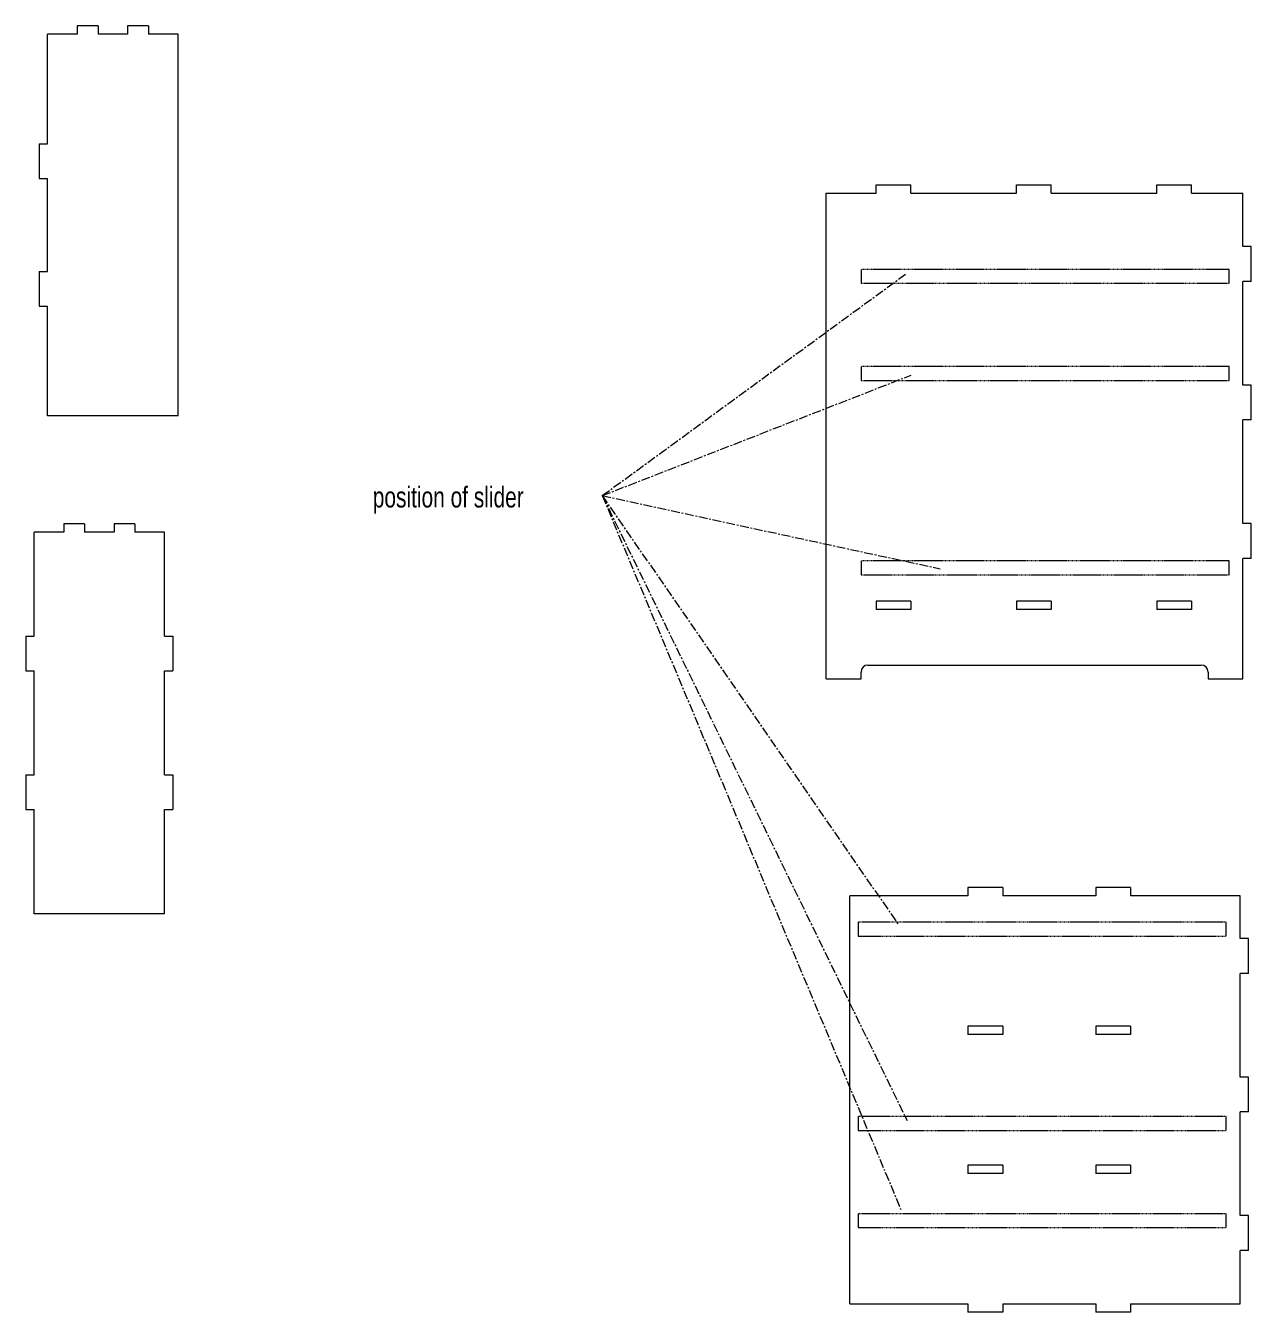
# Model space of a CAD drawing. Header units: millimetres. Extents: x -5350 to 9947, y -2228 to 2522.
# Drawn here: x 309 to 2074, y -1732 to 121 of the extents above; entities that cross this region are included whole.
import ezdxf

# ---------------------------------------------------------------- set-up
doc = ezdxf.new("R2010")
doc.units = ezdxf.units.MM
doc.linetypes.add('CENTERX2', pattern=[20.32, 12.7, -2.54, 2.54, -2.54])
doc.linetypes.add('HIDDEN', pattern=[1.905, 1.27, -0.635])
doc.styles.add('SLDTEXTSTYLE0', font='TXT', dxfattribs={"width": 0.75})

msp = doc.modelspace()

# ---------------------------------------------------------------- linework, layer by layer
at = {"color": 7, "linetype": 'Continuous', "lineweight": 15}
for p, q in [((383.186, 121.344), (383.186, 109.344)), ((413.186, 121.344), (383.186, 121.344)), ((413.186, 121.344), (413.186, 109.344)), ((455.853, 121.344), (455.853, 109.344)), ((485.853, 121.344), (455.853, 121.344)), ((485.853, 121.344), (485.853, 109.344)), ((340.52, -48.585), (340.52, 109.344)), ((383.186, 109.344), (340.52, 109.344)), ((455.853, 109.344), (413.186, 109.344)), ((528.52, 109.344), (485.853, 109.344)), ((528.52, -440.656), (528.52, 109.344)), ((328.52, -48.585), (328.52, -98.585)), ((328.52, -48.585), (340.52, -48.585)), ((328.52, -98.585), (340.52, -98.585)), ((340.52, -232.727), (340.52, -98.585)), ((1533.646, -119.763), (1533.646, -107.763)), ((1533.646, -107.763), (1583.646, -107.763)), ((1583.646, -119.763), (1583.646, -107.763)), ((1735.888, -119.763), (1735.888, -107.763)), ((1735.888, -107.763), (1785.888, -107.763)), ((1785.888, -119.763), (1785.888, -107.763)), ((1938.13, -119.763), (1938.13, -107.763)), ((1938.13, -107.763), (1988.13, -107.763)), ((1988.13, -119.763), (1988.13, -107.763)), ((1462.057, -819.763), (1462.057, -119.763)), ((1462.057, -119.763), (1533.646, -119.763)), ((1583.646, -119.763), (1735.888, -119.763)), ((1785.888, -119.763), (1938.13, -119.763)), ((1988.13, -119.763), (2062.057, -119.763)), ((2062.057, -196.95), (2062.057, -119.763)), ((2074.057, -196.95), (2062.057, -196.95)), ((2074.057, -246.95), (2074.057, -196.95)), ((328.52, -232.727), (328.52, -282.727)), ((328.52, -232.727), (340.52, -232.727)), ((1512.057, -229.763), (1512.057, -249.763)), ((2042.057, -249.763), (2042.057, -229.763)), ((2074.057, -246.95), (2062.057, -246.95)), ((2062.057, -396.49), (2062.057, -246.95)), ((328.52, -282.727), (340.52, -282.727)), ((340.52, -440.656), (340.52, -282.727)), ((1512.057, -369.763), (1512.057, -389.763)), ((2042.057, -389.763), (2042.057, -369.763)), ((2074.057, -396.49), (2062.057, -396.49)), ((2074.057, -446.49), (2074.057, -396.49)), ((528.52, -440.656), (340.52, -440.656)), ((2074.057, -446.49), (2062.057, -446.49)), ((2062.057, -596.03), (2062.057, -446.49)), ((321.101, -758.067), (321.101, -608.067)), ((363.767, -608.067), (321.101, -608.067)), ((363.767, -596.067), (363.767, -608.067)), ((393.767, -596.067), (363.767, -596.067)), ((393.767, -596.067), (393.767, -608.067)), ((436.434, -608.067), (393.767, -608.067)), ((436.434, -596.067), (436.434, -608.067)), ((466.434, -596.067), (436.434, -596.067)), ((466.434, -596.067), (466.434, -608.067)), ((509.101, -608.067), (466.434, -608.067)), ((509.101, -758.067), (509.101, -608.067)), ((2074.057, -596.03), (2062.057, -596.03)), ((2074.057, -646.03), (2074.057, -596.03)), ((2074.057, -646.03), (2062.057, -646.03)), ((2062.057, -819.763), (2062.057, -646.03)), ((1512.057, -649.763), (1512.057, -669.763)), ((2042.057, -669.763), (2042.057, -649.763)), ((1583.646, -707.763), (1533.646, -707.763)), ((1533.646, -707.763), (1533.646, -719.763)), ((1583.646, -719.763), (1533.646, -719.763)), ((1583.646, -707.763), (1583.646, -719.763)), ((1785.888, -707.763), (1735.888, -707.763)), ((1735.888, -707.763), (1735.888, -719.763)), ((1785.888, -719.763), (1735.888, -719.763)), ((1785.888, -707.763), (1785.888, -719.763)), ((1988.13, -707.763), (1938.13, -707.763)), ((1938.13, -707.763), (1938.13, -719.763)), ((1988.13, -719.763), (1938.13, -719.763)), ((1988.13, -707.763), (1988.13, -719.763)), ((309.101, -758.067), (309.101, -808.067)), ((309.101, -758.067), (321.101, -758.067)), ((509.101, -758.067), (521.101, -758.067)), ((521.101, -758.067), (521.101, -808.067)), ((309.101, -808.067), (321.101, -808.067)), ((321.101, -958.067), (321.101, -808.067)), ((509.101, -808.067), (521.101, -808.067)), ((509.101, -958.067), (509.101, -808.067)), ((1512.057, -819.763), (1512.057, -809.763)), ((1522.057, -799.763), (2002.057, -799.763)), ((2012.057, -809.763), (2012.057, -819.763)), ((1462.057, -819.763), (1512.057, -819.763)), ((2012.057, -819.763), (2062.057, -819.763)), ((309.101, -958.067), (309.101, -1008.067)), ((309.101, -958.067), (321.101, -958.067)), ((509.101, -958.067), (521.101, -958.067)), ((521.101, -958.067), (521.101, -1008.067)), ((309.101, -1008.067), (321.101, -1008.067)), ((321.101, -1158.067), (321.101, -1008.067)), ((509.101, -1008.067), (521.101, -1008.067)), ((509.101, -1158.067), (509.101, -1008.067)), ((1666.052, -1120.177), (1666.052, -1132.177)), ((1716.052, -1120.177), (1666.052, -1120.177)), ((1716.052, -1120.177), (1716.052, -1132.177)), ((1850.194, -1120.177), (1850.194, -1132.177)), ((1900.194, -1120.177), (1850.194, -1120.177)), ((1900.194, -1120.177), (1900.194, -1132.177)), ((1496.123, -1720.177), (1496.123, -1132.177)), ((1666.052, -1132.177), (1496.123, -1132.177)), ((1850.194, -1132.177), (1716.052, -1132.177)), ((2058.123, -1132.177), (1900.194, -1132.177)), ((2058.123, -1193.91), (2058.123, -1132.177)), ((509.101, -1158.067), (321.101, -1158.067)), ((1508.123, -1170.177), (1508.123, -1190.177)), ((2038.123, -1190.177), (2038.123, -1170.177)), ((2070.123, -1193.91), (2058.123, -1193.91)), ((2070.123, -1243.91), (2070.123, -1193.91)), ((2070.123, -1243.91), (2058.123, -1243.91)), ((2058.123, -1393.45), (2058.123, -1243.91)), ((1716.052, -1320.177), (1666.052, -1320.177)), ((1666.052, -1320.177), (1666.052, -1332.177)), ((1716.052, -1332.177), (1666.052, -1332.177)), ((1716.052, -1320.177), (1716.052, -1332.177)), ((1900.194, -1320.177), (1850.194, -1320.177)), ((1850.194, -1320.177), (1850.194, -1332.177)), ((1900.194, -1332.177), (1850.194, -1332.177)), ((1900.194, -1320.177), (1900.194, -1332.177)), ((2070.123, -1393.45), (2058.123, -1393.45)), ((2070.123, -1443.45), (2070.123, -1393.45)), ((2070.123, -1443.45), (2058.123, -1443.45)), ((2058.123, -1592.99), (2058.123, -1443.45)), ((1508.123, -1450.177), (1508.123, -1470.177)), ((2038.123, -1470.177), (2038.123, -1450.177)), ((1666.052, -1520.177), (1666.052, -1532.177)), ((1716.052, -1520.177), (1666.052, -1520.177)), ((1716.052, -1532.177), (1666.052, -1532.177)), ((1716.052, -1520.177), (1716.052, -1532.177)), ((1850.194, -1520.177), (1850.194, -1532.177)), ((1900.194, -1520.177), (1850.194, -1520.177)), ((1900.194, -1532.177), (1850.194, -1532.177)), ((1900.194, -1520.177), (1900.194, -1532.177)), ((1508.123, -1590.177), (1508.123, -1610.177)), ((2038.123, -1610.177), (2038.123, -1590.177)), ((2070.123, -1592.99), (2058.123, -1592.99)), ((2070.123, -1642.99), (2070.123, -1592.99)), ((2070.123, -1642.99), (2058.123, -1642.99)), ((2058.123, -1720.177), (2058.123, -1642.99)), ((1496.123, -1720.177), (1666.052, -1720.177)), ((1666.052, -1720.177), (1666.052, -1732.177)), ((1716.052, -1720.177), (1850.194, -1720.177)), ((1716.052, -1720.177), (1716.052, -1732.177)), ((1850.194, -1720.177), (1850.194, -1732.177)), ((1900.194, -1720.177), (2058.123, -1720.177)), ((1900.194, -1720.177), (1900.194, -1732.177)), ((1716.052, -1732.177), (1666.052, -1732.177)), ((1900.194, -1732.177), (1850.194, -1732.177))]:
    msp.add_line(p, q, dxfattribs=at)
at = {"color": 7, "linetype": 'CENTERX2', "lineweight": 0}
for q in [(1576.313, -236.493), (1584.06, -382.132), (1625.892, -661.016), (1565.1, -1172.764), (1578.377, -1456.01), (1569.525, -1584.356)]:
    msp.add_line((1139.395, -555.66), q, dxfattribs=at)
at = {"color": 7, "linetype": 'HIDDEN', "lineweight": 15}
for p, q in [((2042.057, -229.763), (1512.057, -229.763)), ((1512.057, -249.763), (2042.057, -249.763)), ((2042.057, -369.763), (1512.057, -369.763)), ((1512.057, -389.763), (2042.057, -389.763)), ((2042.057, -649.763), (1512.057, -649.763)), ((1512.057, -669.763), (2042.057, -669.763)), ((2038.123, -1170.177), (1508.123, -1170.177)), ((1508.123, -1190.177), (2038.123, -1190.177)), ((2038.123, -1450.177), (1508.123, -1450.177)), ((1508.123, -1470.177), (2038.123, -1470.177)), ((2038.123, -1590.177), (1508.123, -1590.177)), ((1508.123, -1610.177), (2038.123, -1610.177))]:
    msp.add_line(p, q, dxfattribs=at)
at = {"color": 7, "linetype": 'Continuous', "lineweight": 15}
for centre, start, end in [((1522.057, -809.763), 90, 180), ((2002.057, -809.763), 0, 90)]:
    msp.add_arc(centre, 10, start, end, dxfattribs=at)

# ---------------------------------------------------------------- texts
at = {"color": 7, "linetype": 'Continuous', "lineweight": 0, "insert": (808.876, -542.709), "char_height": 30, "attachment_point": 1, "style": 'SLDTEXTSTYLE0'}
msp.add_mtext('position of slider', dxfattribs=at)

doc.saveas('drawing.dxf')
